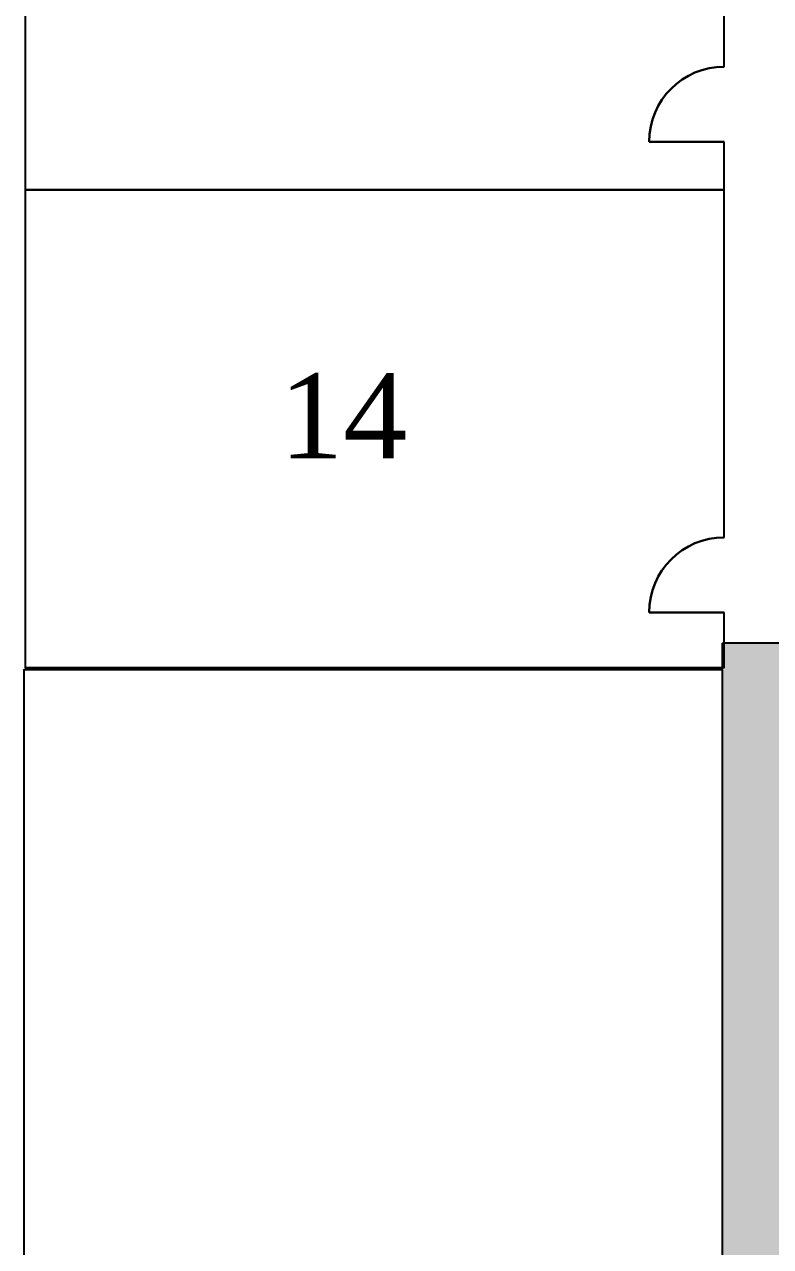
# Model space of a CAD drawing. Header units: inches. Extents: x 102447 to 288095, y 37526 to 105682.
# Drawn here: x 111479 to 111926, y 84459 to 85190 of the extents above; entities that cross this region are included whole.
import ezdxf

# ---------------------------------------------------------------- set-up
doc = ezdxf.new("R2010")
doc.units = ezdxf.units.IN
doc.header["$LTSCALE"] = 200
doc.header["$MEASUREMENT"] = 0
doc.layers.add('PAVING', color=7, linetype='Continuous')
doc.styles.get("Standard").update_dxf_attribs({"font": 'Font - TrueType - Arial.ttf'})

msp = doc.modelspace()

# ---------------------------------------------------------------- hatches: boundary and pattern name
h = msp.add_hatch()
h.set_pattern_fill('GRASS', color=3, scale=100)
h.set_pattern_definition([(90, (104411.36, 74460.45), (-70.71068, 70.71068), [18.75, -122.67136]), (45, (104411.36, 74460.45), (-70.7107, 70.7107), [18.75, -81.25]), (135, (104411.36, 74460.45), (-70.7107, -70.7107), [18.75, -81.25])])
h.paths.add_polyline_path([(112371.95, 86941.41, 0.414214), (112290.89, 87022.47), (111897.93, 87023.8), (111897.93, 85218.96), (112290.89, 85218.96, 0.414214), (112371.95, 85300.02), (112371.95, 85574.9)])
h.paths.add_polyline_path([(112371.95, 84739.01, 0.414214), (112290.89, 84820.07), (111897.93, 84820.07), (111897.93, 84804.03), (111897.02, 84804.03), (111897.02, 83962.74), (112290.89, 83962.74, 0.414214), (112371.95, 84043.8)])
h.paths.add_polyline_path([(109278.55, 83417.61), (108069.27, 83417.61, 0.414214), (108019.27, 83367.61), (108019.27, 82980.76), (109278.55, 82980.76)])
h.paths.add_polyline_path([(108257.22, 83344.81), (108693.48, 83344.81), (108693.48, 83053.57), (108257.22, 83053.57)], flags=16)
h.paths.add_polyline_path([(108857.55, 83199.19, -1), (109175.21, 83199.19, -1)], flags=16)
h.paths.add_polyline_path([(108963.56, 83150.64), (109063.69, 83150.64), (109063.69, 83258.82), (108963.56, 83258.82)], flags=8)
h.paths.add_polyline_path([(108411.02, 83150.26), (108511.15, 83150.26), (108511.15, 83258.43), (108411.02, 83258.43)], flags=8)

# ---------------------------------------------------------------- linework, layer by layer
at = {"linetype": 'Continuous', "lineweight": 30}
for p, q in [((111897.93, 85120.08), (111853.08, 85120.08)), ((111897.93, 84838.49), (111853.08, 84838.49))]:
    msp.add_line(p, q, dxfattribs=at)
msp.add_line((111897.02, 83962.74), (111897.02, 84820.07))
at = {"linetype": 'Continuous'}
for points in [[(111897.93, 85164.94), (111897.93, 85377.04), (111479.85, 85377.04), (111479.85, 85091.26), (111897.93, 85091.26), (111897.93, 85120.08)], [(111897.93, 84883.34), (111897.93, 85091.26), (111479.85, 85091.26), (111479.85, 84805.49), (111897.93, 84805.49), (111897.93, 84838.49)]]:
    msp.add_lwpolyline(points, dxfattribs=at)
msp.add_lwpolyline([(111478.94, 83962.74), (111897.02, 83962.74), (111897.02, 84804.03), (111478.94, 84804.03)], close=True, dxfattribs=at)
at = {"linetype": 'Continuous', "lineweight": 30}
for centre in [(111897.93, 85120.08), (111897.93, 84838.49)]:
    msp.add_arc(centre, 44.86, 90, 180, dxfattribs=at)
at = {"layer": 'PAVING', "linetype": 'Continuous'}
msp.add_lwpolyline([(111897.02, 83962.74), (112290.89, 83962.74, 0.414214), (112371.95, 84043.8), (112371.95, 84739.01, 0.414214), (112290.89, 84820.07), (111897.02, 84820.07)], format="xyb", dxfattribs=at)

# ---------------------------------------------------------------- texts
at = {"insert": (111670.07, 84956.07), "char_height": 50.6625, "width": 1290.5922, "attachment_point": 5}
msp.add_mtext('{\\fTimes New Roman|b0|i0|c0|p18;\\C7;14}', dxfattribs=at)

doc.saveas('drawing.dxf')
